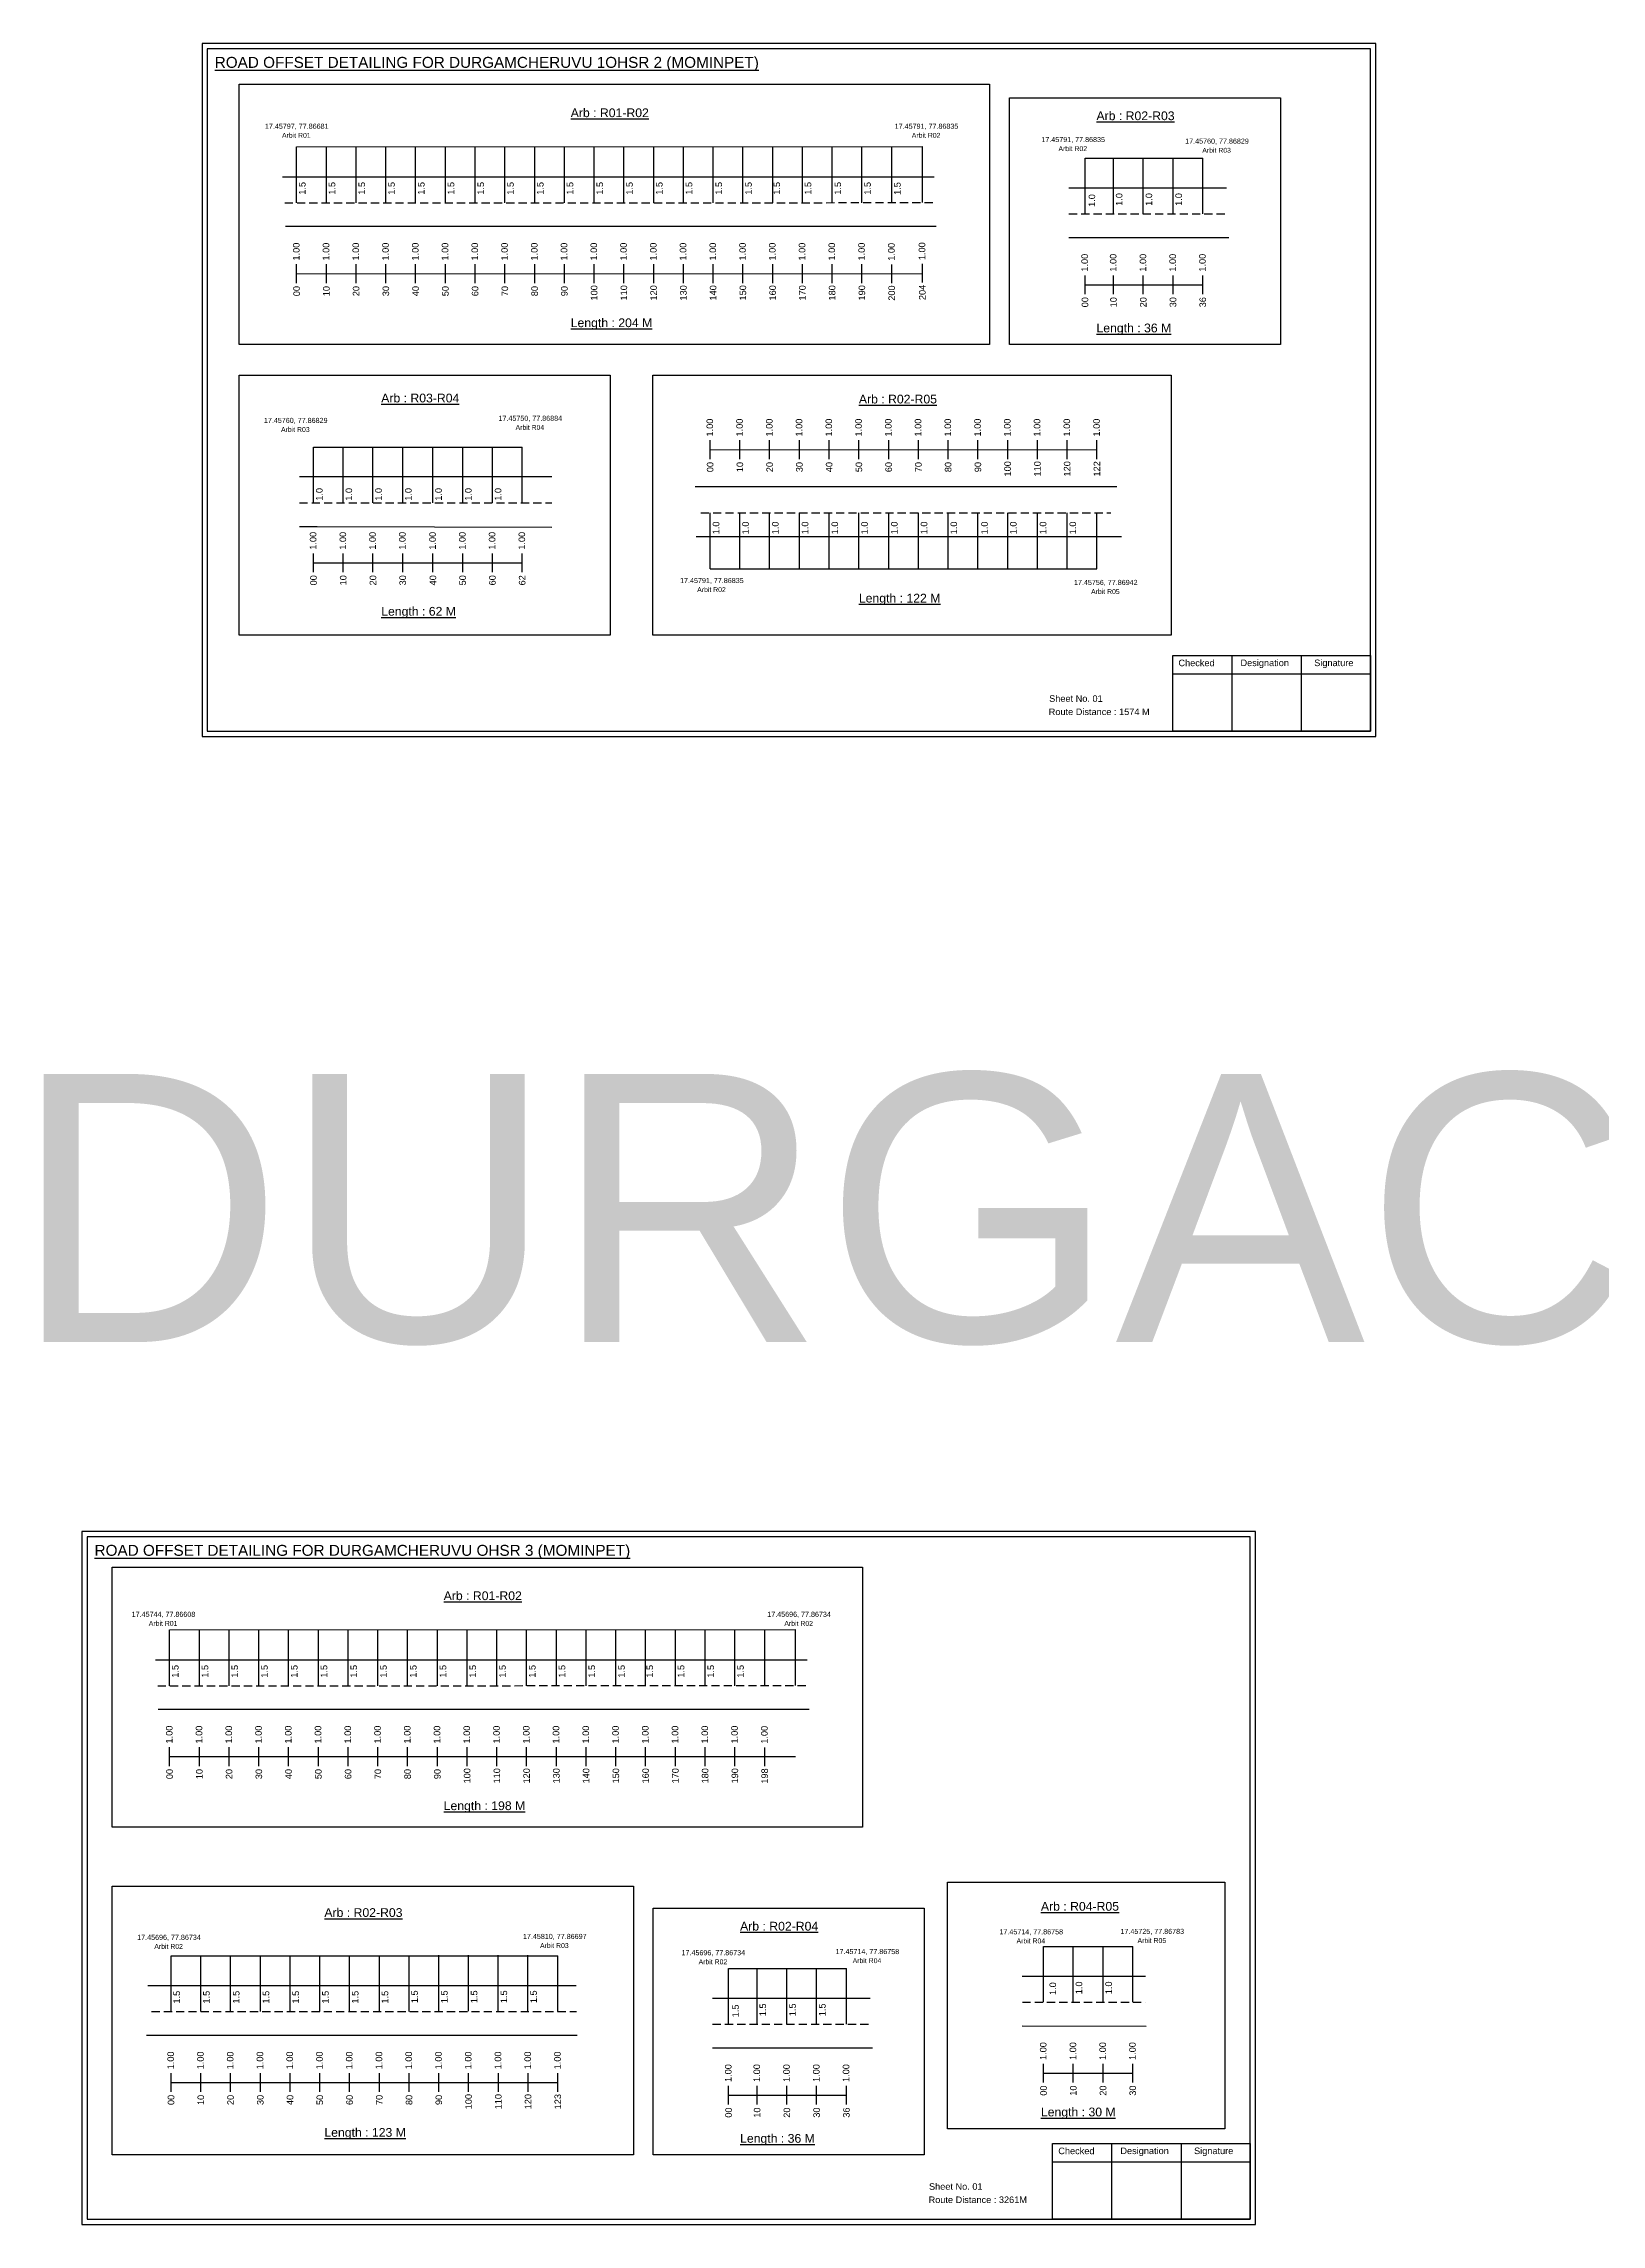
# Model space of a CAD drawing. Header units: inches. Extents: x 105 to 4124, y -559 to 3229.
# Drawn here: x 1202 to 1914, y -559 to 438 of the extents above; entities that cross this region are included whole.
import ezdxf

# ---------------------------------------------------------------- set-up
doc = ezdxf.new("R2010")
doc.units = ezdxf.units.IN
doc.header["$MEASUREMENT"] = 0
doc.linetypes.add('DASHED2', pattern=[0.375, 0.25, -0.125])
for name, color, linetype in [('PDF_Geometry', 7, 'Continuous'), ('PDF_Text', 5, 'Continuous'), ('pipe', 5, 'Continuous')]:
    doc.layers.add(name, color=color, linetype=linetype)
doc.styles.add('PDF Arial', font='arial.ttf')
doc.styles.get("Standard").update_dxf_attribs({"font": 'arial.ttf'})

msp = doc.modelspace()

# ---------------------------------------------------------------- linework, layer by layer
at = {"color": 5}
for p, q in [((1317.3, 390.54), (1603.32, 390.73)), ((1677.68, 385.48), (1731.51, 385.48)), ((1324.99, 253.34), (1420.41, 253.34)), ((1506.32, 197.73), (1683.12, 197.73)), ((1259.23, -287.41), (1545.26, -287.22)), ((1259.9, -436.36), (1436.7, -436.36)), ((1658.73, -432.09), (1699.53, -432.09)), ((1514.77, -442.15), (1568.6, -442.15))]:
    msp.add_line(p, q, dxfattribs=at)
for p, q in [((1317.3, 365.02), (1317.3, 390.56)), ((1330.9, 365.02), (1330.9, 390.56)), ((1344.5, 365.02), (1344.5, 390.56)), ((1358.1, 365.02), (1358.1, 390.56)), ((1371.7, 365.02), (1371.7, 390.56)), ((1385.3, 365.02), (1385.3, 390.56)), ((1398.9, 365.02), (1398.9, 390.56)), ((1412.5, 365.02), (1412.5, 390.56)), ((1426.1, 365.02), (1426.1, 390.56)), ((1439.7, 365.02), (1439.7, 390.56)), ((1453.3, 365.02), (1453.3, 390.56)), ((1466.9, 365.02), (1466.9, 390.56)), ((1480.5, 365.02), (1480.5, 390.56)), ((1494.1, 365.02), (1494.1, 390.56)), ((1507.7, 365.02), (1507.7, 390.56)), ((1521.3, 365.02), (1521.3, 390.56)), ((1534.9, 365.02), (1534.9, 390.56)), ((1548.5, 365.02), (1548.5, 390.56)), ((1562.1, 365.02), (1562.1, 390.56)), ((1575.7, 365.02), (1575.7, 390.56)), ((1589.34, 365.19), (1589.34, 390.46)), ((1603.32, 365.2), (1603.32, 390.73)), ((1677.68, 359.95), (1677.68, 385.48)), ((1690.71, 359.95), (1690.71, 385.48)), ((1704.31, 359.95), (1704.31, 385.48)), ((1717.91, 359.95), (1717.91, 385.48)), ((1731.51, 359.95), (1731.51, 385.48)), ((1310.88, 376.91), (1608.73, 376.91)), ((1670.33, 371.83), (1742.36, 371.83)), ((1312.13, 354.34), (1609.63, 354.3)), ((1670.33, 349.15), (1743.36, 349.15)), ((1324.99, 227.81), (1324.99, 253.34)), ((1338.59, 227.81), (1338.59, 253.34)), ((1352.19, 227.81), (1352.19, 253.34)), ((1365.79, 227.81), (1365.79, 253.34)), ((1379.61, 227.81), (1379.61, 253.34)), ((1393.21, 227.81), (1393.21, 253.34)), ((1406.81, 227.81), (1406.81, 253.34)), ((1420.41, 227.81), (1420.41, 253.34)), ((1434.01, 239.69), (1318.58, 239.69)), ((1692.18, 235.15), (1499.47, 235.15)), ((1506.32, 197.73), (1506.32, 223.27)), ((1519.92, 197.73), (1519.92, 223.27)), ((1533.52, 197.73), (1533.52, 223.27)), ((1547.12, 197.73), (1547.12, 223.27)), ((1560.72, 197.73), (1560.72, 223.27)), ((1574.32, 197.73), (1574.32, 223.27)), ((1587.92, 197.73), (1587.92, 223.27)), ((1601.52, 197.73), (1601.52, 223.27)), ((1615.12, 197.73), (1615.12, 223.27)), ((1628.72, 197.73), (1628.72, 223.27)), ((1642.32, 197.73), (1642.32, 223.27)), ((1655.92, 197.73), (1655.92, 223.27)), ((1669.52, 197.73), (1669.52, 223.27)), ((1683.12, 197.73), (1683.12, 223.27)), ((1318.58, 217.01), (1326.64, 217.01)), ((1326.64, 217.01), (1434.01, 216.71)), ((1499.91, 212.46), (1507.97, 212.46)), ((1507.97, 212.46), (1694.31, 212.46)), ((1259.23, -312.93), (1259.23, -287.39)), ((1272.83, -312.93), (1272.83, -287.39)), ((1286.43, -312.93), (1286.43, -287.39)), ((1300.03, -312.93), (1300.03, -287.39)), ((1313.63, -312.93), (1313.63, -287.39)), ((1327.23, -312.93), (1327.23, -287.39)), ((1340.83, -312.93), (1340.83, -287.39)), ((1354.43, -312.93), (1354.43, -287.39)), ((1368.03, -312.93), (1368.03, -287.39)), ((1381.63, -312.93), (1381.63, -287.39)), ((1395.23, -312.93), (1395.23, -287.39)), ((1408.83, -312.93), (1408.83, -287.39)), ((1422.43, -312.93), (1422.43, -287.39)), ((1436.03, -312.93), (1436.03, -287.39)), ((1449.63, -312.93), (1449.63, -287.39)), ((1463.23, -312.93), (1463.23, -287.39)), ((1476.83, -312.93), (1476.83, -287.39)), ((1490.43, -312.93), (1490.43, -287.39)), ((1504.03, -312.93), (1504.03, -287.39)), ((1517.63, -312.93), (1517.63, -287.39)), ((1531.27, -312.76), (1531.27, -287.49)), ((1545.26, -312.75), (1545.26, -287.22)), ((1252.81, -301.05), (1550.66, -301.05)), ((1254.06, -323.61), (1551.56, -323.65)), ((1259.9, -461.89), (1259.9, -436.36)), ((1273.5, -461.89), (1273.5, -436.36)), ((1287.1, -461.89), (1287.1, -436.36)), ((1300.7, -461.89), (1300.7, -436.36)), ((1314.3, -461.89), (1314.3, -436.36)), ((1327.9, -461.89), (1327.9, -436.36)), ((1341.5, -461.89), (1341.5, -436.36)), ((1355.1, -461.89), (1355.1, -436.36)), ((1368.7, -461.89), (1368.7, -436.36)), ((1382.24, -461.71), (1382.24, -436.17)), ((1395.84, -461.71), (1395.84, -436.17)), ((1409.44, -461.71), (1409.44, -436.17)), ((1423.04, -461.71), (1423.04, -436.17)), ((1436.7, -461.89), (1436.7, -436.36)), ((1658.73, -457.63), (1658.73, -432.09)), ((1672.33, -457.63), (1672.33, -432.09)), ((1685.93, -457.63), (1685.93, -432.09)), ((1699.53, -457.63), (1699.53, -432.09)), ((1514.77, -467.69), (1514.77, -442.15)), ((1527.8, -467.69), (1527.8, -442.15)), ((1541.4, -467.69), (1541.4, -442.15)), ((1555, -467.69), (1555, -442.15)), ((1568.6, -467.69), (1568.6, -442.15)), ((1648.89, -445.74), (1705.38, -445.74)), ((1249.2, -450.01), (1445.08, -450.01)), ((1507.42, -455.81), (1579.46, -455.81)), ((1648.89, -468.43), (1705.6, -468.56)), ((1248.66, -472.69), (1445.49, -472.66)), ((1507.42, -478.49), (1580.46, -478.49))]:
    msp.add_line(p, q)
at = {"linetype": 'DASHED2', "ltscale": 15}
for p, q in [((1311.84, 365.02), (1608.33, 365.07)), ((1670.33, 359.95), (1742.86, 359.95)), ((1318.58, 227.81), (1434.01, 227.81)), ((1502.02, 223.27), (1689.41, 223.27)), ((1253.77, -312.93), (1550.26, -312.88)), ((1649.04, -457.63), (1705.38, -457.63)), ((1250.95, -461.89), (1445.22, -461.89)), ((1507.42, -467.69), (1579.96, -467.69))]:
    msp.add_line(p, q, dxfattribs=at)
at = {"color": 217, "true_color": 0x93278f}
for p, q in [((1317.3, 328.32), (1317.3, 336.88)), ((1317.3, 332.59), (1603.32, 332.65)), ((1330.9, 328.32), (1330.9, 336.88)), ((1344.5, 328.32), (1344.5, 336.88)), ((1358.1, 328.32), (1358.1, 336.88)), ((1371.7, 328.32), (1371.7, 336.88)), ((1385.3, 328.32), (1385.3, 336.88)), ((1398.9, 328.32), (1398.9, 336.88)), ((1412.5, 328.32), (1412.5, 336.88)), ((1426.1, 328.32), (1426.1, 336.88)), ((1439.7, 328.32), (1439.7, 336.88)), ((1453.3, 328.32), (1453.3, 336.88)), ((1466.9, 328.32), (1466.9, 336.88)), ((1480.5, 328.32), (1480.5, 336.88)), ((1494.1, 328.32), (1494.1, 336.88)), ((1507.7, 328.32), (1507.7, 336.88)), ((1521.3, 328.32), (1521.3, 336.88)), ((1534.9, 328.32), (1534.9, 336.88)), ((1548.5, 328.32), (1548.5, 336.88)), ((1562.1, 328.32), (1562.1, 336.88)), ((1575.7, 328.32), (1575.7, 336.88)), ((1589.34, 328.22), (1589.34, 336.78)), ((1603.32, 328.5), (1603.32, 337.06)), ((1677.68, 323.25), (1677.68, 331.81)), ((1690.71, 323.25), (1690.71, 331.81)), ((1704.31, 323.25), (1704.31, 331.81)), ((1717.91, 323.25), (1717.91, 331.81)), ((1731.51, 323.25), (1731.51, 331.81)), ((1677.68, 327.52), (1731.51, 327.53)), ((1506.32, 247.87), (1506.32, 256.43)), ((1506.32, 252.14), (1683.12, 252.26)), ((1519.92, 247.87), (1519.92, 256.43)), ((1533.52, 247.87), (1533.52, 256.43)), ((1547.12, 247.87), (1547.12, 256.43)), ((1560.72, 247.87), (1560.72, 256.43)), ((1574.32, 247.87), (1574.32, 256.43)), ((1587.92, 247.87), (1587.92, 256.43)), ((1601.52, 247.87), (1601.52, 256.43)), ((1615.12, 247.87), (1615.12, 256.43)), ((1628.72, 247.87), (1628.72, 256.43)), ((1642.32, 247.87), (1642.32, 256.43)), ((1655.92, 247.87), (1655.92, 256.43)), ((1669.52, 247.87), (1669.52, 256.43)), ((1683.12, 247.87), (1683.12, 256.43)), ((1324.99, 196.11), (1324.99, 204.67)), ((1324.99, 200.38), (1420.41, 200.45)), ((1338.59, 196.11), (1338.59, 204.67)), ((1352.19, 196.11), (1352.19, 204.67)), ((1365.79, 196.11), (1365.79, 204.67)), ((1379.61, 196.11), (1379.61, 204.67)), ((1393.21, 196.11), (1393.21, 204.67)), ((1406.81, 196.11), (1406.81, 204.67)), ((1420.41, 196.11), (1420.41, 204.67)), ((1259.23, -349.63), (1259.23, -341.07)), ((1259.23, -345.36), (1545.26, -345.3)), ((1272.83, -349.63), (1272.83, -341.07)), ((1286.43, -349.63), (1286.43, -341.07)), ((1300.03, -349.63), (1300.03, -341.07)), ((1313.63, -349.63), (1313.63, -341.07)), ((1327.23, -349.63), (1327.23, -341.07)), ((1340.83, -349.63), (1340.83, -341.07)), ((1354.43, -349.63), (1354.43, -341.07)), ((1368.03, -349.63), (1368.03, -341.07)), ((1381.63, -349.63), (1381.63, -341.07)), ((1395.23, -349.63), (1395.23, -341.07)), ((1408.83, -349.63), (1408.83, -341.07)), ((1422.43, -349.63), (1422.43, -341.07)), ((1436.03, -349.63), (1436.03, -341.07)), ((1449.63, -349.63), (1449.63, -341.07)), ((1463.23, -349.63), (1463.23, -341.07)), ((1476.83, -349.63), (1476.83, -341.07)), ((1490.43, -349.63), (1490.43, -341.07)), ((1504.03, -349.63), (1504.03, -341.07)), ((1517.63, -349.63), (1517.63, -341.07)), ((1531.27, -349.73), (1531.27, -341.17)), ((1658.73, -494.33), (1658.73, -485.77)), ((1672.33, -494.33), (1672.33, -485.77)), ((1685.93, -494.33), (1685.93, -485.77)), ((1699.53, -494.33), (1699.53, -485.77)), ((1259.9, -498.59), (1259.9, -490.03)), ((1259.9, -494.32), (1436.7, -494.26)), ((1273.5, -498.59), (1273.5, -490.03)), ((1287.1, -498.59), (1287.1, -490.03)), ((1300.7, -498.59), (1300.7, -490.03)), ((1314.3, -498.59), (1314.3, -490.03)), ((1327.9, -498.59), (1327.9, -490.03)), ((1341.5, -498.59), (1341.5, -490.03)), ((1355.1, -498.59), (1355.1, -490.03)), ((1368.7, -498.59), (1368.7, -490.03)), ((1382.3, -498.59), (1382.3, -490.03)), ((1395.9, -498.59), (1395.9, -490.03)), ((1409.5, -498.59), (1409.5, -490.03)), ((1423.1, -498.59), (1423.1, -490.03)), ((1436.7, -498.59), (1436.7, -490.03)), ((1514.77, -504.39), (1514.77, -495.83)), ((1527.8, -504.39), (1527.8, -495.83)), ((1541.4, -504.39), (1541.4, -495.83)), ((1555, -504.39), (1555, -495.83)), ((1568.6, -504.39), (1568.6, -495.83)), ((1658.73, -490.06), (1699.53, -490.05)), ((1514.77, -500.12), (1568.6, -500.11))]:
    msp.add_line(p, q, dxfattribs=at)
for points in [[(1291.06, 419.28), (1633.97, 419.28), (1633.97, 300.29), (1291.06, 300.29)], [(1643.21, 412.97), (1767.02, 412.97), (1767.02, 300.29), (1643.21, 300.29)], [(1291.06, 286.18), (1460.68, 286.18), (1460.68, 167.36), (1291.06, 167.36)], [(1480.17, 286.18), (1717.12, 286.18), (1717.12, 167.36), (1480.17, 167.36)], [(1233, -258.67), (1575.9, -258.67), (1575.9, -377.66), (1233, -377.66)], [(1614.87, -402.77), (1741.62, -402.77), (1741.62, -515.45), (1614.87, -515.45)], [(1480.31, -414.67), (1604.11, -414.67), (1604.11, -527.35), (1480.31, -527.35)]]:
    msp.add_lwpolyline(points, close=True)
at = {"layer": 'PDF_Geometry'}
for points in [[(1274.07, 437.77), (1274.07, 121.06), (1810.54, 121.06), (1810.54, 437.77)], [(1276.39, 435.45), (1276.39, 123.48), (1808.12, 123.48), (1808.12, 435.45)], [(1219.14, -242.47), (1219.14, -559.18), (1755.62, -559.18), (1755.62, -242.47)], [(1221.47, -244.8), (1221.47, -556.76), (1753.2, -556.76), (1753.2, -244.8)]]:
    msp.add_lwpolyline(points, close=True, dxfattribs=at)
at = {"layer": 'PDF_Geometry', "color": 242, "true_color": 0xcc1f26}
for points in [[(1808.12, 123.39), (1717.78, 123.39), (1717.78, 158), (1808.12, 158)], [(1753.2, -556.86), (1662.86, -556.86), (1662.86, -522.24), (1753.2, -522.24)]]:
    msp.add_lwpolyline(points, close=True, dxfattribs=at)
for points in [[(1717.78, 149.63), (1808.12, 149.63)], [(1744.76, 158), (1744.76, 123.39)], [(1776.49, 158), (1776.49, 123.39)], [(1689.84, -522.24), (1689.84, -556.86)], [(1721.57, -522.24), (1721.57, -556.86)], [(1662.86, -530.62), (1753.2, -530.62)]]:
    msp.add_lwpolyline(points, dxfattribs=at)
at = {"layer": 'pipe', "color": 0}
msp.add_lwpolyline([(1233, -404.5), (1471.32, -404.5), (1471.32, -527.35), (1233, -527.35)], close=True, dxfattribs=at)

# ---------------------------------------------------------------- texts
at = {"color": 242, "true_color": 0xcd2027}
for s, height, p in [('%%UROAD OFFSET DETAILING FOR DURGAMCHERUVU 1OHSR 2 (MOMINPET)', 5, (1279.85, 426.7)), ('%%UArb : R01-R02', 4, (1442.58, 404.16)), ('%%UArb : R02-R03', 4, (1682.91, 402.78)), ('%%ULength : 204 M', 4, (1442.58, 308.16)), ('%%ULength : 36 M', 4, (1682.91, 305.78)), ('%%UArb : R03-R04', 4, (1355.95, 273.75)), ('%%UArb : R02-R05', 4, (1574.3, 273.27)), ('%%ULength : 62 M', 4, (1355.95, 176.25)), ('%%ULength : 122 M', 4, (1574.3, 182.27)), ('%%UROAD OFFSET DETAILING FOR DURGAMCHERUVU OHSR 3 (MOMINPET)', 5, (1224.92, -253.54)), ('%%UArb : R01-R02', 4, (1384.51, -273.79)), ('%%ULength : 198 M', 4, (1384.51, -369.79)), ('%%UArb : R02-R03', 4, (1329.97, -418.63)), ('%%UArb : R04-R05', 4, (1657.51, -415.79)), ('%%UArb : R02-R04', 4, (1520, -424.86)), ('%%ULength : 30 M', 4, (1657.51, -509.79)), ('%%ULength : 123 M', 4, (1329.97, -519.13)), ('%%ULength : 36 M', 4, (1520, -521.86))]:
    msp.add_text(s, height=height, dxfattribs=at).set_placement(p)
at = {"color": 5}
for s, height, p in [('17.45797, 77.86681', 2.34, (1302.8, 398.83)), ('17.45791, 77.86835', 2.34, (1590.67, 398.83)), ('Arbit R01', 2.246, (1310.62, 394.71)), ('Arbit R02', 2.246, (1598.49, 394.71)), ('17.45791, 77.86835', 2.34, (1657.72, 392.76)), ('Arbit R02', 2.246, (1665.54, 388.63)), ('17.45760, 77.86829', 2.34, (1723.47, 392.01)), ('Arbit R03', 2.246, (1731.29, 387.88)), ('17.45760, 77.86829', 2.34, (1302.34, 264.35)), ('Arbit R03', 2.246, (1310.16, 260.23)), ('17.45750, 77.86884', 2.34, (1409.56, 265.32)), ('Arbit R04', 2.246, (1417.38, 261.19)), ('17.45791, 77.86835', 2.34, (1492.57, 191.16)), ('17.45756, 77.86942', 2.34, (1672.63, 190.28)), ('Arbit R02', 2.246, (1500.39, 187.04)), ('Arbit R05', 2.246, (1680.45, 186.16)), ('17.45744, 77.86608', 2.34, (1241.89, -281.44)), ('17.45696, 77.86734', 2.34, (1532.42, -281.44)), ('Arbit R01', 2.246, (1249.71, -285.56)), ('Arbit R02', 2.246, (1540.24, -285.56)), ('17.45696, 77.86734', 2.34, (1244.41, -429.11)), ('17.45810, 77.86697', 2.34, (1420.75, -428.71)), ('17.45714, 77.86758', 2.34, (1638.55, -426.59)), ('Arbit R04', 2.246, (1646.37, -430.71)), ('17.45725, 77.86783', 2.34, (1693.87, -426.41)), ('Arbit R05', 2.246, (1701.69, -430.54)), ('Arbit R02', 2.246, (1252.23, -433.23)), ('Arbit R03', 2.246, (1428.57, -432.83)), ('17.45696, 77.86734', 2.34, (1493.23, -436.15)), ('Arbit R02', 2.246, (1501.05, -440.27)), ('17.45714, 77.86758', 2.34, (1563.64, -435.62)), ('Arbit R04', 2.246, (1571.46, -439.75))]:
    msp.add_text(s, height=height, dxfattribs=at).set_placement(p)
for s, p in [('1.5', (1321.36, 368.7)), ('1.5', (1334.96, 368.7)), ('1.5', (1348.56, 368.7)), ('1.5', (1362.16, 368.7)), ('1.5', (1375.76, 368.7)), ('1.5', (1389.36, 368.7)), ('1.5', (1402.96, 368.7)), ('1.5', (1416.56, 368.7)), ('1.5', (1430.16, 368.7)), ('1.5', (1443.76, 368.7)), ('1.5', (1457.36, 368.7)), ('1.5', (1470.96, 368.7)), ('1.5', (1484.56, 368.7)), ('1.5', (1498.16, 368.7)), ('1.5', (1511.76, 368.7)), ('1.5', (1525.36, 368.7)), ('1.5', (1538.28, 368.7)), ('1.5', (1552.56, 368.7)), ('1.5', (1566.16, 368.7)), ('1.5', (1579.76, 368.7)), ('1.5', (1593.4, 368.6)), ('1.0', (1694.78, 363.62)), ('1.0', (1708.38, 363.62)), ('1.0', (1721.98, 363.62)), ('1.0', (1682.31, 363.12)), ('1.0', (1329.16, 228.81)), ('1.0', (1342.66, 228.81)), ('1.0', (1356.26, 228.81)), ('1.0', (1369.86, 228.81)), ('1.0', (1383.67, 228.81)), ('1.0', (1397.27, 228.81)), ('1.0', (1410.87, 228.81)), ('1.0', (1510.5, 213.46)), ('1.0', (1523.99, 213.46)), ('1.0', (1537.59, 213.46)), ('1.0', (1551.19, 213.46)), ('1.0', (1564.79, 213.46)), ('1.0', (1578.39, 213.46)), ('1.0', (1591.99, 213.46)), ('1.0', (1605.59, 213.46)), ('1.0', (1619.19, 213.46)), ('1.0', (1633.21, 213.46)), ('1.0', (1646.39, 213.46)), ('1.0', (1659.99, 213.46)), ('1.0', (1673.59, 213.46)), ('1.5', (1263.3, -309.25)), ('1.5', (1276.9, -309.25)), ('1.5', (1290.5, -309.25)), ('1.5', (1304.1, -309.25)), ('1.5', (1317.7, -309.25)), ('1.5', (1331.3, -309.25)), ('1.5', (1344.9, -309.25)), ('1.5', (1358.5, -309.25)), ('1.5', (1372.1, -309.25)), ('1.5', (1385.7, -309.25)), ('1.5', (1399.3, -309.25)), ('1.5', (1412.9, -309.25)), ('1.5', (1426.5, -309.25)), ('1.5', (1440.1, -309.25)), ('1.5', (1453.7, -309.25)), ('1.5', (1467.3, -309.25)), ('1.5', (1480.21, -309.25)), ('1.5', (1494.5, -309.25)), ('1.5', (1508.1, -309.25)), ('1.5', (1521.7, -309.25)), ('1.0', (1676.39, -453.95)), ('1.0', (1689.99, -453.95)), ('1.5', (1263.96, -458.22)), ('1.5', (1277.56, -458.22)), ('1.5', (1291.16, -458.22)), ('1.5', (1304.76, -458.22)), ('1.5', (1318.36, -458.22)), ('1.5', (1331.96, -458.22)), ('1.5', (1345.56, -458.22)), ('1.5', (1359.16, -458.22)), ('1.5', (1372.71, -458.04)), ('1.5', (1386.31, -458.04)), ('1.5', (1399.91, -458.04)), ('1.5', (1413.51, -458.04)), ('1.5', (1427.11, -458.04)), ('1.5', (1531.87, -464.01)), ('1.5', (1545.47, -464.01)), ('1.5', (1559.07, -464.01)), ('1.0', (1664.44, -454.32)), ('1.5', (1519.4, -464.51))]:
    msp.add_text(s, height=3, rotation=90).set_placement(p)
at = {"color": 217, "true_color": 0x93278f}
for s, p in [('1.00', (1318.62, 338.62)), ('1.00', (1332.22, 338.62)), ('1.00', (1345.82, 338.62)), ('1.00', (1359.42, 338.62)), ('1.00', (1373.02, 338.62)), ('1.00', (1386.62, 338.62)), ('1.00', (1400.22, 338.62)), ('1.00', (1413.82, 338.62)), ('1.00', (1427.42, 338.62)), ('1.00', (1441.02, 338.62)), ('1.00', (1454.62, 338.62)), ('1.00', (1468.22, 338.62)), ('1.00', (1481.82, 338.62)), ('1.00', (1495.42, 338.62)), ('1.00', (1509.02, 338.62)), ('1.00', (1522.62, 338.62)), ('1.00', (1536.22, 338.62)), ('1.00', (1549.82, 338.62)), ('1.00', (1563.42, 338.62)), ('1.00', (1577.02, 338.62)), ('1.00', (1590.66, 338.52)), ('1.00', (1604.65, 338.79)), ('1.00', (1679, 333.54)), ('1.00', (1692.04, 333.54)), ('1.00', (1705.64, 333.54)), ('1.00', (1719.24, 333.54)), ('1.00', (1732.84, 333.54)), ('00', (1318.77, 322.3)), ('10', (1332.37, 322.3)), ('20', (1345.97, 322.3)), ('30', (1359.57, 322.3)), ('40', (1373.17, 322.3)), ('50', (1386.77, 322.3)), ('60', (1400.37, 322.3)), ('70', (1413.97, 322.3)), ('80', (1427.57, 322.3)), ('90', (1441.17, 322.3)), ('100', (1454.77, 320.34)), ('110', (1468.37, 320.34)), ('120', (1481.97, 320.34)), ('130', (1495.57, 320.34)), ('140', (1509.17, 320.34)), ('150', (1522.77, 320.34)), ('160', (1536.37, 320.34)), ('170', (1549.97, 320.34)), ('180', (1563.57, 320.34)), ('190', (1577.17, 320.34)), ('200', (1590.81, 320.24)), ('204', (1604.8, 320.52)), ('00', (1679.15, 317.22)), ('10', (1692.19, 317.22)), ('20', (1705.79, 317.22)), ('30', (1719.39, 317.22)), ('36', (1732.99, 317.22)), ('1.00', (1507.65, 258.17)), ('1.00', (1521.25, 258.17)), ('1.00', (1534.85, 258.17)), ('1.00', (1548.45, 258.17)), ('1.00', (1562.05, 258.17)), ('1.00', (1575.65, 258.17)), ('1.00', (1589.25, 258.17)), ('1.00', (1602.85, 258.17)), ('1.00', (1616.45, 258.17)), ('1.00', (1630.05, 258.17)), ('1.00', (1643.65, 258.17)), ('1.00', (1657.25, 258.17)), ('1.00', (1670.85, 258.17)), ('1.00', (1684.45, 258.17)), ('00', (1507.8, 241.85)), ('10', (1521.4, 241.85)), ('20', (1535, 241.85)), ('30', (1548.6, 241.85)), ('40', (1562.2, 241.85)), ('50', (1575.8, 241.85)), ('60', (1589.4, 241.85)), ('70', (1603, 241.85)), ('80', (1616.6, 241.85)), ('90', (1630.2, 241.85)), ('100', (1643.8, 239.89)), ('110', (1657.4, 239.89)), ('120', (1671, 239.89)), ('122', (1684.6, 239.89)), ('1.00', (1326.31, 206.41)), ('1.00', (1339.91, 206.41)), ('1.00', (1353.51, 206.41)), ('1.00', (1367.11, 206.41)), ('1.00', (1380.93, 206.41)), ('1.00', (1394.53, 206.41)), ('1.00', (1408.13, 206.41)), ('1.00', (1421.73, 206.41)), ('00', (1326.47, 190.09)), ('10', (1340.07, 190.09)), ('20', (1353.67, 190.09)), ('30', (1367.27, 190.09)), ('40', (1381.08, 190.09)), ('50', (1394.68, 190.09)), ('60', (1408.28, 190.09)), ('62', (1421.88, 190.09)), ('1.00', (1260.56, -339.33)), ('1.00', (1274.16, -339.33)), ('1.00', (1287.76, -339.33)), ('1.00', (1301.36, -339.33)), ('1.00', (1314.96, -339.33)), ('1.00', (1328.56, -339.33)), ('1.00', (1342.16, -339.33)), ('1.00', (1355.76, -339.33)), ('1.00', (1369.36, -339.33)), ('1.00', (1382.96, -339.33)), ('1.00', (1396.56, -339.33)), ('1.00', (1410.16, -339.33)), ('1.00', (1423.76, -339.33)), ('1.00', (1437.36, -339.33)), ('1.00', (1450.96, -339.33)), ('1.00', (1464.56, -339.33)), ('1.00', (1478.16, -339.33)), ('1.00', (1491.76, -339.33)), ('1.00', (1505.36, -339.33)), ('1.00', (1518.96, -339.33)), ('1.00', (1532.6, -339.43)), ('00', (1260.71, -355.65)), ('10', (1274.31, -355.65)), ('20', (1287.91, -355.65)), ('30', (1301.51, -355.65)), ('40', (1315.11, -355.65)), ('50', (1328.71, -355.65)), ('60', (1342.31, -355.65)), ('70', (1355.91, -355.65)), ('80', (1369.51, -355.65)), ('90', (1383.11, -355.65)), ('100', (1396.71, -357.61)), ('110', (1410.31, -357.61)), ('120', (1423.91, -357.61)), ('130', (1437.51, -357.61)), ('140', (1451.11, -357.61)), ('150', (1464.71, -357.61)), ('160', (1478.31, -357.61)), ('170', (1491.91, -357.61)), ('180', (1505.51, -357.61)), ('190', (1519.11, -357.61)), ('198', (1532.75, -357.71)), ('1.00', (1660.05, -484.03)), ('1.00', (1673.65, -484.03)), ('1.00', (1687.25, -484.03)), ('1.00', (1700.85, -484.03)), ('1.00', (1261.22, -488.3)), ('1.00', (1274.82, -488.3)), ('1.00', (1288.42, -488.3)), ('1.00', (1302.02, -488.3)), ('1.00', (1315.62, -488.3)), ('1.00', (1329.22, -488.3)), ('1.00', (1342.82, -488.3)), ('1.00', (1356.42, -488.3)), ('1.00', (1370.02, -488.3)), ('1.00', (1383.62, -488.3)), ('1.00', (1397.22, -488.3)), ('1.00', (1410.82, -488.3)), ('1.00', (1424.42, -488.3)), ('1.00', (1438.02, -488.3)), ('1.00', (1516.09, -494.09)), ('1.00', (1529.13, -494.09)), ('1.00', (1542.73, -494.09)), ('1.00', (1556.33, -494.09)), ('1.00', (1569.93, -494.09)), ('00', (1660.2, -500.35)), ('10', (1673.8, -500.35)), ('20', (1687.4, -500.35)), ('30', (1701, -500.35)), ('00', (1261.37, -504.62)), ('10', (1274.97, -504.62)), ('20', (1288.57, -504.62)), ('30', (1302.17, -504.62)), ('40', (1315.77, -504.62)), ('50', (1329.37, -504.62)), ('60', (1342.97, -504.62)), ('70', (1356.57, -504.62)), ('80', (1370.17, -504.62)), ('90', (1383.77, -504.62)), ('100', (1397.37, -506.57)), ('110', (1410.97, -506.57)), ('120', (1424.57, -506.57)), ('123', (1438.17, -506.57)), ('00', (1516.25, -510.41)), ('10', (1529.28, -510.41)), ('20', (1542.88, -510.41)), ('30', (1556.48, -510.41)), ('36', (1570.08, -510.41))]:
    msp.add_text(s, height=3, rotation=90, dxfattribs=at).set_placement(p)
for s, height, p in [('Sheet No. 01', 3, (1661.28, 136.86)), ('Route Distance : 1574 M', 3, (1661.09, 130.81)), ('DURGACHERUVU 3', 122.5352, (1187.59, -155.79)), ('Route Distance : 3261M', 3, (1606.17, -549.43)), ('Sheet No. 01', 3, (1606.36, -543.38))]:
    msp.add_text(s, height=height).set_placement(p)
at = {"layer": 'PDF_Text', "color": 7, "attachment_point": 7, "style": 'PDF Arial'}
for s, insert, char_height in [('Checked', (1720.38, 153.11), 3.001), ('Designation', (1748.76, 152.28), 3.0006), ('Signature', (1782.44, 152.28), 3.001), ('Checked', (1665.46, -527.13), 3.001), ('Designation', (1693.84, -527.96), 3.0006), ('Signature', (1727.52, -527.96), 3.001)]:
    msp.add_mtext(s, dxfattribs=dict(at, insert=insert, char_height=char_height))

doc.saveas('drawing.dxf')
